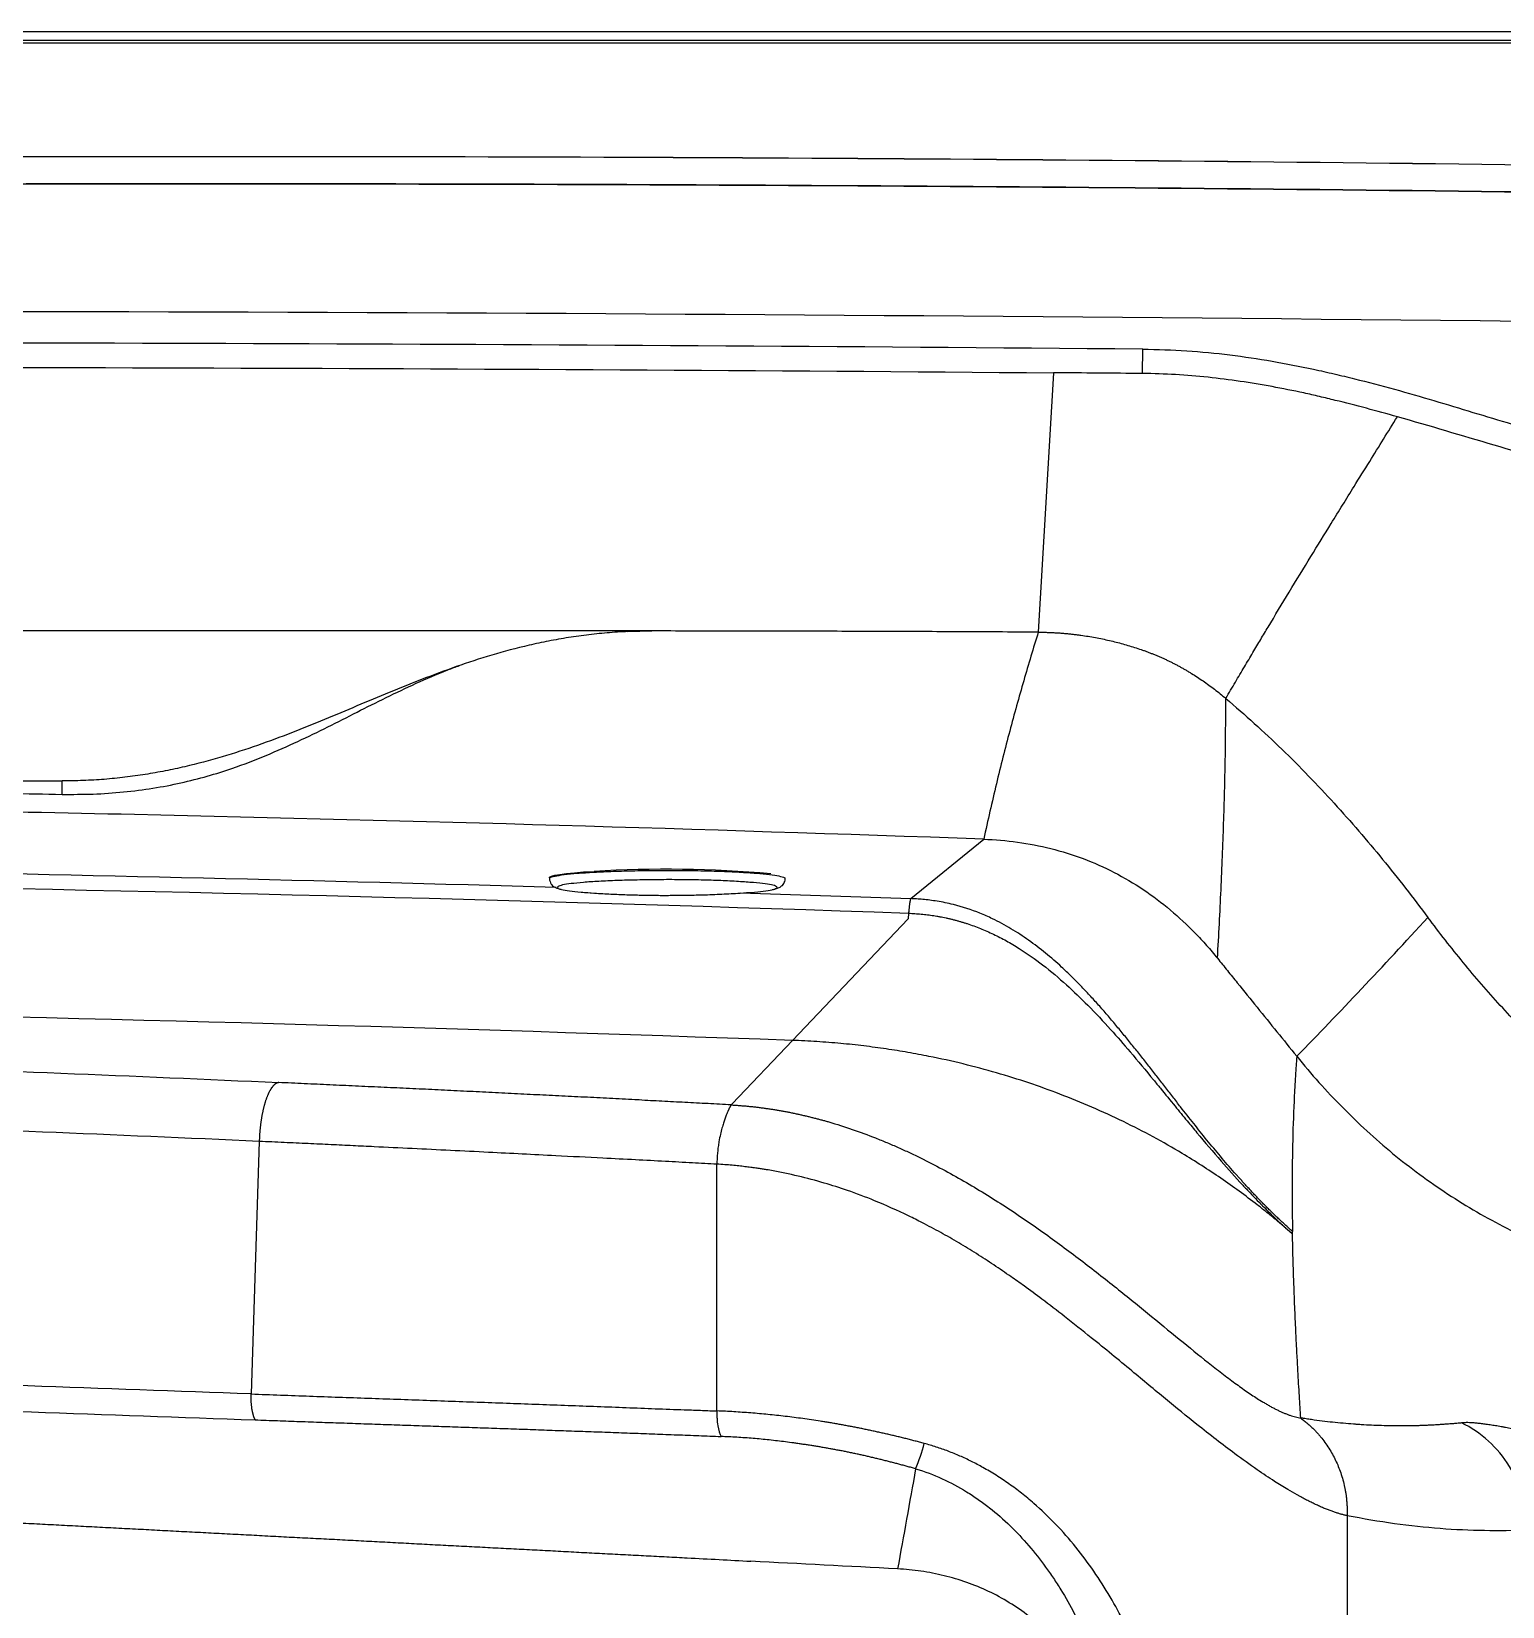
# Model space of a CAD drawing. Extents: x 398 to 508, y 623 to 782.
# Drawn here: x 451.56 to 464.03, y 721.27 to 734.62 of the extents above; entities that cross this region are included whole.
import ezdxf

# ---------------------------------------------------------------- set-up
doc = ezdxf.new("R2010")
doc.units = 0
doc.header["$MEASUREMENT"] = 0
doc.layers.add('GEOMETRY', color=2, linetype='Continuous', lineweight=25)

msp = doc.modelspace()

# ---------------------------------------------------------------- linework, layer by layer
at = {"layer": 'GEOMETRY'}
for p, q in [((400.975, 734.621), (505.179, 734.621)), ((460.979, 731.722), (460.98, 731.928)), ((460.223, 731.728), (460.094, 729.529)), ((456.816, 729.539), (436.816, 729.539)), ((456.613, 729.534), (456.816, 729.539)), ((441.816, 728.268), (451.816, 728.268)), ((451.816, 728.154), (451.816, 728.268)), ((459.013, 727.27), (459.631, 727.774)), ((455.948, 727.447), (455.948, 727.44)), ((457.948, 727.44), (457.948, 727.443)), ((456.261, 727.322), (456.325, 727.317)), ((456.274, 727.321), (456.33, 727.317)), ((457.565, 727.317), (457.607, 727.32)), ((457.566, 727.317), (457.62, 727.321)), ((457.569, 727.318), (459.013, 727.27)), ((458.994, 727.146), (458.99, 727.1)), ((458.99, 727.1), (458.01, 726.068)), ((458.01, 726.068), (457.498, 725.53)), ((456.709, 725.563), (456.673, 725.565)), ((457.498, 725.53), (457.489, 725.521)), ((453.488, 725.212), (453.419, 723.073)), ((457.369, 722.929), (457.369, 725.019)), ((453.419, 723.073), (453.419, 723.071)), ((457.369, 722.927), (457.369, 722.929)), ((462.714, 722.039), (462.714, 717.511))]:
    msp.add_line(p, q, dxfattribs=at)
at = {"layer": 'GEOMETRY', "flags": 128}
msp.add_lwpolyline([(455.948, 727.447), (455.95, 727.452), (455.966, 727.46), (455.995, 727.468), (456.037, 727.476), (456.093, 727.483), (456.16, 727.49), (456.238, 727.496), (456.327, 727.501)], dxfattribs=at)
at = {"layer": 'GEOMETRY'}
for centre, radius, start, end in [((440.287, 183.416), 544.051, 88.02952, 89.98781), ((440.287, 183.416), 544.176, 88.34475, 88.97477), ((456.93, 717.207), 10.312, 85.0159, 93.3532), ((457.402, 723.118), 1.787, 337.5876, 344.8814)]:
    msp.add_arc(centre, radius, start, end, dxfattribs=at)
for points, knots in [([(505.179, 734.548), (505.145, 734.548), (505.111, 734.548), (505.043, 734.548), (504.942, 734.548), (504.704, 734.548), (504.229, 734.547), (503.279, 734.547), (501.38, 734.547), (499.752, 734.547), (496.495, 734.547), (494.324, 734.547), (487.812, 734.546), (483.47, 734.546), (470.444, 734.545), (461.761, 734.545), (444.393, 734.545), (435.71, 734.545), (422.684, 734.546), (418.342, 734.546), (411.83, 734.547), (409.659, 734.547), (406.402, 734.547), (404.774, 734.547), (402.875, 734.547), (401.925, 734.547), (401.45, 734.548), (401.212, 734.548), (401.111, 734.548), (401.043, 734.548), (401.009, 734.548), (400.975, 734.548)], [0, 0, 0, 0, 0.000977, 0.000977, 0.001953, 0.003906, 0.007812, 0.015625, 0.03125, 0.0625, 0.0625, 0.125, 0.125, 0.25, 0.25, 0.5, 0.5, 0.75, 0.75, 0.875, 0.875, 0.9375, 0.9375, 0.96875, 0.984375, 0.992187, 0.996094, 0.998047, 0.999023, 0.999023, 1, 1, 1, 1]), ([(505.179, 734.548), (505.145, 734.548), (505.111, 734.548), (505.043, 734.548), (504.942, 734.548), (504.704, 734.548), (504.229, 734.547), (503.279, 734.547), (501.38, 734.547), (499.752, 734.547), (496.495, 734.547), (494.324, 734.547), (487.812, 734.546), (483.47, 734.546), (470.444, 734.545), (461.761, 734.545), (444.393, 734.545), (435.71, 734.545), (422.684, 734.546), (418.342, 734.546), (411.83, 734.547), (409.659, 734.547), (406.402, 734.547), (404.774, 734.547), (402.875, 734.547), (401.925, 734.547), (401.45, 734.548), (401.212, 734.548), (401.111, 734.548), (401.043, 734.548), (401.009, 734.548), (400.975, 734.548)], [0, 0, 0, 0, 0.000977, 0.000977, 0.001953, 0.003906, 0.007812, 0.015625, 0.03125, 0.0625, 0.0625, 0.125, 0.125, 0.25, 0.25, 0.5, 0.5, 0.75, 0.75, 0.875, 0.875, 0.9375, 0.9375, 0.96875, 0.984375, 0.992187, 0.996094, 0.998047, 0.999023, 0.999023, 1, 1, 1, 1]), ([(401.029, 734.473), (401.031, 734.473), (401.033, 734.473), (401.037, 734.473), (401.044, 734.473), (401.059, 734.473), (401.088, 734.473), (401.147, 734.473), (401.266, 734.474), (401.503, 734.474), (401.978, 734.475), (402.926, 734.477), (404.824, 734.481), (406.451, 734.484), (409.704, 734.49), (411.872, 734.494), (418.378, 734.504), (422.716, 734.509), (431.39, 734.518), (435.728, 734.521), (444.402, 734.525), (448.74, 734.526), (457.414, 734.526), (461.752, 734.525), (470.426, 734.521), (474.764, 734.518), (483.438, 734.509), (487.776, 734.504), (496.45, 734.49), (500.788, 734.482), (505.125, 734.473)], [0, 0, 0, 0, 0.000061, 0.000061, 0.000122, 0.000244, 0.000488, 0.000977, 0.001953, 0.003906, 0.007812, 0.015625, 0.03125, 0.0625, 0.0625, 0.125, 0.125, 0.25, 0.25, 0.375, 0.375, 0.5, 0.5, 0.625, 0.625, 0.75, 0.75, 0.875, 0.875, 1, 1, 1, 1]), ([(401.029, 734.473), (401.031, 734.473), (401.033, 734.473), (401.037, 734.473), (401.044, 734.473), (401.059, 734.473), (401.088, 734.473), (401.147, 734.473), (401.266, 734.474), (401.503, 734.474), (401.978, 734.475), (402.926, 734.477), (404.824, 734.481), (406.451, 734.484), (409.704, 734.49), (411.872, 734.494), (418.378, 734.504), (422.716, 734.509), (431.39, 734.518), (435.728, 734.521), (444.402, 734.525), (448.74, 734.526), (457.414, 734.526), (461.752, 734.525), (470.426, 734.521), (474.764, 734.518), (483.438, 734.509), (487.776, 734.504), (496.45, 734.49), (500.788, 734.482), (505.125, 734.473)], [0, 0, 0, 0, 0.000061, 0.000061, 0.000122, 0.000244, 0.000488, 0.000977, 0.001953, 0.003906, 0.007812, 0.015625, 0.03125, 0.0625, 0.0625, 0.125, 0.125, 0.25, 0.25, 0.375, 0.375, 0.5, 0.5, 0.625, 0.625, 0.75, 0.75, 0.875, 0.875, 1, 1, 1, 1]), ([(503.21, 732.074), (499.036, 732.325), (494.862, 732.544), (486.511, 732.917), (482.334, 733.072), (473.978, 733.318), (469.799, 733.409), (463.529, 733.5), (461.439, 733.523), (457.258, 733.553), (455.168, 733.56), (448.897, 733.56), (444.716, 733.53), (436.357, 733.409), (432.178, 733.318), (423.822, 733.072), (419.645, 732.917), (413.38, 732.637), (411.292, 732.536), (407.118, 732.317), (405.03, 732.2), (402.944, 732.074)], [0, 0, 0, 0, 0.125, 0.125, 0.25, 0.25, 0.375, 0.375, 0.4375, 0.4375, 0.5, 0.5, 0.625, 0.625, 0.75, 0.75, 0.875, 0.875, 0.9375, 0.9375, 1, 1, 1, 1]), ([(503.21, 732.074), (499.036, 732.325), (494.862, 732.544), (486.511, 732.917), (482.334, 733.072), (473.978, 733.318), (469.799, 733.409), (461.439, 733.53), (457.258, 733.56), (448.897, 733.56), (444.716, 733.53), (436.357, 733.409), (432.178, 733.318), (423.822, 733.072), (419.645, 732.917), (411.292, 732.544), (407.117, 732.325), (402.944, 732.074)], [0, 0, 0, 0, 0.318486, 0.318486, 0.636972, 0.636972, 0.955458, 0.955458, 1.273944, 1.273944, 1.592431, 1.592431, 1.910917, 1.910917, 2.229403, 2.229403, 2.547889, 2.547889, 2.547889, 2.547889]), ([(503.2, 731.903), (499.027, 732.145), (494.853, 732.355), (486.503, 732.713), (482.327, 732.861), (473.973, 733.097), (469.795, 733.184), (463.526, 733.272), (461.437, 733.293), (457.257, 733.322), (455.167, 733.33), (448.898, 733.33), (444.718, 733.301), (436.361, 733.184), (432.183, 733.097), (423.829, 732.861), (419.652, 732.713), (413.389, 732.445), (411.301, 732.347), (407.127, 732.137), (405.04, 732.024), (402.954, 731.903)], [0, 0, 0, 0, 0.125, 0.125, 0.25, 0.25, 0.375, 0.375, 0.4375, 0.4375, 0.5, 0.5, 0.625, 0.625, 0.75, 0.75, 0.875, 0.875, 0.9375, 0.9375, 1, 1, 1, 1]), ([(402.954, 731.903), (411.3, 732.387), (419.651, 732.744), (432.183, 733.097), (436.361, 733.184), (444.718, 733.301), (448.898, 733.33), (457.257, 733.33), (461.437, 733.301), (469.795, 733.184), (473.973, 733.097), (486.504, 732.744), (494.854, 732.387), (503.2, 731.903)], [0.223767, 0.223767, 0.223767, 0.223767, 0.859301, 0.859301, 1.177068, 1.177068, 1.494835, 1.494835, 1.812602, 1.812602, 2.130369, 2.130369, 2.765903, 2.765903, 2.765903, 2.765903]), ([(460.98, 731.928), (455.953, 731.972), (450.926, 731.992), (440.871, 731.957), (435.844, 731.901), (430.818, 731.794)], [0, 0, 0, 0, 0.5, 0.5, 1, 1, 1, 1]), ([(460.98, 731.928), (461.232, 731.926), (461.477, 731.909), (461.959, 731.85), (462.196, 731.808), (462.487, 731.745), (462.546, 731.732), (462.661, 731.705), (462.719, 731.691), (462.89, 731.649), (463.003, 731.619), (463.34, 731.526), (463.56, 731.459), (464.001, 731.326), (464.221, 731.259), (464.667, 731.131), (464.892, 731.07), (465.182, 731.003), (465.24, 730.99), (465.357, 730.965), (465.416, 730.954), (465.593, 730.92), (465.712, 730.9), (466.073, 730.851), (466.318, 730.831), (466.569, 730.828)], [0, 0, 0, 0, 0.125, 0.125, 0.25, 0.25, 0.28125, 0.28125, 0.3125, 0.3125, 0.375, 0.375, 0.5, 0.5, 0.625, 0.625, 0.75, 0.75, 0.78125, 0.78125, 0.8125, 0.8125, 0.875, 0.875, 1, 1, 1, 1]), ([(430.822, 731.587), (433.272, 731.64), (435.722, 731.68), (440.622, 731.738), (443.072, 731.757), (450.422, 731.786), (455.323, 731.768), (460.223, 731.728)], [0, 0, 0, 0, 0.25, 0.25, 0.5, 0.5, 1, 1, 1, 1]), ([(463.139, 731.355), (462.965, 731.404), (462.789, 731.451), (462.568, 731.505), (462.524, 731.516), (462.435, 731.537), (462.39, 731.547), (462.256, 731.576), (462.166, 731.594), (461.897, 731.644), (461.716, 731.67), (461.351, 731.709), (461.166, 731.72), (460.979, 731.722)], [0, 0, 0, 0, 0.25, 0.25, 0.3125, 0.3125, 0.375, 0.375, 0.5, 0.5, 0.75, 0.75, 1, 1, 1, 1]), ([(461.684, 728.968), (461.698, 728.991), (461.725, 729.037), (461.765, 729.105), (461.804, 729.17), (461.841, 729.234), (461.878, 729.295), (461.913, 729.355), (461.947, 729.412), (461.98, 729.467), (462.012, 729.52), (462.092, 729.654), (462.223, 729.871), (462.402, 730.164), (462.585, 730.462), (462.751, 730.73), (462.939, 731.032), (463.061, 731.229), (463.139, 731.355)], [0, 0, 0, 0, 0.0288245, 0.056777, 0.0838685, 0.110109, 0.1355075, 0.160072, 0.1838098, 0.2067184, 0.2287889, 0.2500277, 0.3735229, 0.4999276, 0.6179656, 0.7499334, 0.8401337, 1, 1, 1, 1]), ([(466.567, 730.643), (466.562, 730.643), (466.557, 730.643), (466.548, 730.643), (466.533, 730.643), (466.499, 730.644), (466.432, 730.645), (466.374, 730.648), (466.259, 730.653), (466.183, 730.658), (465.956, 730.677), (465.807, 730.694), (465.511, 730.737), (465.364, 730.763), (465.146, 730.806), (465.074, 730.822), (464.931, 730.854), (464.86, 730.871), (464.508, 730.957), (464.233, 731.034), (463.687, 731.194), (463.415, 731.277), (463.139, 731.355)], [0, 0, 0, 0, 0.003906, 0.003906, 0.007812, 0.015625, 0.03125, 0.0625, 0.0625, 0.125, 0.125, 0.25, 0.25, 0.375, 0.375, 0.4375, 0.4375, 0.5, 0.5, 0.75, 0.75, 1, 1, 1, 1]), ([(456.816, 729.539), (456.756, 729.539), (456.637, 729.536), (456.459, 729.526), (456.283, 729.508), (456.11, 729.484), (455.941, 729.454), (455.721, 729.407), (455.457, 729.337), (455.157, 729.238), (454.869, 729.131), (454.59, 729.019), (454.316, 728.903), (454.042, 728.788), (453.763, 728.675), (453.475, 728.568), (453.175, 728.47), (452.911, 728.399), (452.691, 728.352), (452.522, 728.322), (452.349, 728.298), (452.174, 728.28), (451.995, 728.27), (451.876, 728.268), (451.816, 728.268)], [0, 0, 0, 0, 0.03125, 0.0625, 0.09375, 0.125, 0.15625, 0.1875, 0.25, 0.3125, 0.375, 0.4375, 0.5, 0.5625, 0.625, 0.6875, 0.75, 0.8125, 0.84375, 0.875, 0.90625, 0.9375, 0.96875, 1, 1, 1, 1]), ([(460.094, 729.529), (459.978, 729.529), (459.746, 729.531), (459.297, 729.533), (458.751, 729.535), (458.105, 729.537), (457.461, 729.538), (457.031, 729.539), (456.816, 729.539)], [0, 0, 0, 0, 0.1062895, 0.2126152, 0.410689, 0.6063077, 0.8031538, 1, 1, 1, 1]), ([(460.094, 729.529), (460.052, 729.394), (460.011, 729.257), (459.93, 728.978), (459.89, 728.835), (459.813, 728.544), (459.775, 728.395), (459.702, 728.09), (459.666, 727.934), (459.631, 727.774)], [0, 0, 0, 0, 0.25, 0.25, 0.5, 0.5, 0.75, 0.75, 1, 1, 1, 1]), ([(460.094, 729.529), (460.106, 729.529), (460.128, 729.528), (460.161, 729.528), (460.194, 729.526), (460.227, 729.525), (460.26, 729.523), (460.293, 729.521), (460.325, 729.518), (460.358, 729.515), (460.391, 729.511), (460.423, 729.507), (460.465, 729.502), (460.517, 729.494), (460.578, 729.484), (460.638, 729.472), (460.697, 729.459), (460.755, 729.445), (460.812, 729.43), (460.868, 729.413), (460.924, 729.396), (460.961, 729.383), (460.979, 729.377)], [0, 0, 0, 0, 0.036872, 0.073667, 0.110388, 0.147038, 0.183619, 0.220134, 0.256585, 0.292976, 0.329309, 0.365586, 0.401811, 0.470963, 0.539399, 0.607138, 0.6742, 0.740602, 0.806365, 0.871506, 0.936045, 1, 1, 1, 1]), ([(460.979, 729.377), (460.988, 729.374), (461.006, 729.367), (461.033, 729.357), (461.059, 729.347), (461.086, 729.336), (461.112, 729.325), (461.139, 729.314), (461.165, 729.302), (461.191, 729.29), (461.217, 729.277), (461.243, 729.264), (461.268, 729.251), (461.294, 729.237), (461.319, 729.223), (461.344, 729.209), (461.369, 729.194), (461.402, 729.174), (461.444, 729.148), (461.492, 729.115), (461.541, 729.081), (461.589, 729.045), (461.637, 729.007), (461.668, 728.981), (461.684, 728.968)], [0, 0, 0, 0, 0.034815, 0.069626, 0.104439, 0.139264, 0.174106, 0.208974, 0.243875, 0.278817, 0.313808, 0.348854, 0.383963, 0.419142, 0.454398, 0.48974, 0.525173, 0.560705, 0.631641, 0.703423, 0.776102, 0.849726, 0.924344, 1, 1, 1, 1]), ([(451.816, 728.154), (451.904, 728.154), (452.079, 728.154), (452.338, 728.172), (452.588, 728.204), (452.826, 728.25), (453.049, 728.307), (453.293, 728.384), (453.549, 728.483), (453.817, 728.602), (454.07, 728.726), (454.317, 728.851), (454.563, 728.975), (454.818, 729.096), (455.022, 729.187), (455.153, 729.234), (455.186, 729.246)], [0, 0, 0, 0, 0.058782, 0.117558, 0.176338, 0.235126, 0.293917, 0.352725, 0.440925, 0.529145, 0.617373, 0.705606, 0.793838, 0.882067, 0.970286, 1, 1, 1, 1]), ([(461.614, 726.764), (461.625, 726.961), (461.635, 727.155), (461.653, 727.536), (461.66, 727.723), (461.672, 728.09), (461.677, 728.27), (461.683, 728.624), (461.684, 728.797), (461.684, 728.968)], [0, 0, 0, 0, 0.25, 0.25, 0.5, 0.5, 0.75, 0.75, 1, 1, 1, 1]), ([(461.684, 728.968), (461.848, 728.828), (462.007, 728.684), (462.237, 728.462), (462.312, 728.386), (462.46, 728.233), (462.532, 728.156), (462.746, 727.922), (462.882, 727.764), (463.146, 727.441), (463.274, 727.277), (463.398, 727.111)], [0, 0, 0, 0, 0.25, 0.25, 0.375, 0.375, 0.5, 0.5, 0.75, 0.75, 1, 1, 1, 1]), ([(441.816, 728.251), (442.361, 728.25), (443.617, 728.246), (445.585, 728.234), (447.721, 728.214), (449.501, 728.191), (450.866, 728.171), (451.519, 728.16), (451.816, 728.154)], [0.3272005, 0.3272005, 0.3272005, 0.3272005, 0.375, 0.4375, 0.5, 0.5625, 0.59375, 0.6198438, 0.6198438, 0.6198438, 0.6198438]), ([(459.631, 727.774), (457.231, 727.859), (454.83, 727.929), (451.229, 728.009), (450.028, 728.032), (447.626, 728.069), (446.426, 728.084), (440.422, 728.139), (435.619, 728.119), (430.816, 728.035)], [0, 0, 0, 0, 0.25, 0.25, 0.375, 0.375, 0.5, 0.5, 1, 1, 1, 1]), ([(459.631, 727.774), (459.823, 727.767), (460.014, 727.741), (460.386, 727.648), (460.567, 727.581), (460.908, 727.405), (461.068, 727.297), (461.287, 727.112), (461.357, 727.047), (461.457, 726.944), (461.49, 726.909), (461.553, 726.838), (461.584, 726.801), (461.614, 726.764), (461.614, 726.764), (461.614, 726.764)], [0.3195864, 0.3195864, 0.3195864, 0.3195864, 0.4896898, 0.4896898, 0.6597931, 0.6597931, 0.8298965, 0.8298965, 0.9149482, 0.9149482, 0.957474, 0.957474, 0.9999998, 0.9999998, 1, 1, 1, 1]), ([(455.948, 727.44), (455.951, 727.423), (455.958, 727.391), (455.991, 727.367), (456.011, 727.359), (456.029, 727.353), (456.044, 727.35), (456.047, 727.349)], [0, 0, 0, 0, 0.247077, 0.468787, 0.678629, 0.928465, 1, 1, 1, 1]), ([(455.952, 727.44), (455.952, 727.443), (455.95, 727.45), (455.991, 727.461), (456.068, 727.474), (456.181, 727.485), (456.323, 727.495), (456.489, 727.502), (456.672, 727.507), (456.866, 727.51), (457.064, 727.51), (457.257, 727.507), (457.437, 727.501), (457.6, 727.493), (457.737, 727.484), (457.844, 727.472), (457.914, 727.459), (457.948, 727.448), (457.944, 727.442), (457.943, 727.44)], [0, 0, 0, 0, 0.037031, 0.099437, 0.161844, 0.22425, 0.286656, 0.349063, 0.411469, 0.473875, 0.536282, 0.598688, 0.661095, 0.723501, 0.785907, 0.848314, 0.91072, 0.973126, 1, 1, 1, 1]), ([(457.607, 727.32), (457.625, 727.321), (457.687, 727.325), (457.766, 727.334), (457.841, 727.345), (457.879, 727.358), (457.883, 727.371), (457.85, 727.383), (457.783, 727.395), (457.683, 727.406), (457.555, 727.415), (457.404, 727.423), (457.236, 727.428), (457.056, 727.431), (456.872, 727.431), (456.691, 727.428), (456.52, 727.424), (456.365, 727.417), (456.233, 727.408), (456.128, 727.397), (456.055, 727.386), (456.016, 727.373), (456.013, 727.36), (456.045, 727.348), (456.114, 727.336), (456.192, 727.327), (456.254, 727.322), (456.274, 727.321)], [0, 0, 0, 0, 0.0160562, 0.057969, 0.0999924, 0.1418919, 0.1838797, 0.2258379, 0.267771, 0.3097848, 0.3516857, 0.3937106, 0.4356197, 0.4776011, 0.5195657, 0.5614827, 0.6035038, 0.6455627, 0.6876215, 0.7296426, 0.7715596, 0.8135241, 0.8555055, 0.8974146, 0.9394396, 0.9813405, 1, 1, 1, 1]), ([(457.838, 727.347), (457.841, 727.347), (457.857, 727.35), (457.88, 727.357), (457.91, 727.37), (457.932, 727.389), (457.945, 727.415), (457.947, 727.432), (457.947, 727.44)], [0, 0, 0, 0, 0.046943, 0.338563, 0.589346, 0.805174, 0.905086, 1, 1, 1, 1]), ([(456.33, 727.317), (456.377, 727.314), (456.468, 727.309), (456.59, 727.304), (456.684, 727.301), (456.751, 727.3), (456.805, 727.299), (456.859, 727.298), (456.915, 727.298), (456.996, 727.298), (457.108, 727.299), (457.253, 727.302), (457.41, 727.308), (457.514, 727.314), (457.565, 727.317)], [0, 0, 0, 0, 0.113206, 0.22096, 0.295478, 0.34067, 0.382599, 0.426092, 0.471151, 0.518254, 0.62294, 0.742504, 0.873559, 1, 1, 1, 1]), ([(459.013, 727.27), (459.013, 727.27), (459.012, 727.27), (459.012, 727.268), (459.011, 727.267), (459.01, 727.265), (459.01, 727.263), (459.009, 727.26), (459.008, 727.257), (459.007, 727.253), (459.007, 727.25), (459.006, 727.245), (459.005, 727.241), (459.004, 727.236), (459.003, 727.23), (459.002, 727.221), (459, 727.21), (458.999, 727.199), (458.998, 727.186), (458.996, 727.173), (458.995, 727.16), (458.994, 727.151), (458.994, 727.146)], [0, 0, 0, 0, 0.038461, 0.076926, 0.115393, 0.153864, 0.192338, 0.230816, 0.269297, 0.307781, 0.346269, 0.38476, 0.423255, 0.461754, 0.500256, 0.569577, 0.639582, 0.710275, 0.781661, 0.853741, 0.92652, 1, 1, 1, 1]), ([(458.994, 727.146), (459.003, 727.146), (459.021, 727.145), (459.048, 727.143), (459.075, 727.142), (459.101, 727.139), (459.128, 727.137), (459.154, 727.134), (459.181, 727.13), (459.207, 727.126), (459.233, 727.122), (459.26, 727.117), (459.286, 727.112), (459.312, 727.107), (459.338, 727.101), (459.363, 727.095), (459.389, 727.088), (459.415, 727.081), (459.44, 727.074), (459.466, 727.066), (459.52, 727.049), (459.604, 727.018), (459.715, 726.969), (459.825, 726.913), (459.966, 726.829), (460.139, 726.707), (460.332, 726.544), (460.523, 726.36), (460.702, 726.169), (460.886, 725.957), (461.025, 725.79), (461.152, 725.635), (461.247, 725.519), (461.35, 725.394), (461.479, 725.238), (461.635, 725.055), (461.786, 724.886), (461.889, 724.776), (461.951, 724.712), (462.011, 724.651), (462.072, 724.591), (462.132, 724.534), (462.191, 724.479), (462.231, 724.444), (462.25, 724.427)], [0, 0, 0, 0, 0.006189, 0.012363, 0.018522, 0.024668, 0.030803, 0.036927, 0.043042, 0.049149, 0.05525, 0.061346, 0.067439, 0.073529, 0.079619, 0.085709, 0.091801, 0.097897, 0.103997, 0.110103, 0.116217, 0.143442, 0.171184, 0.19955, 0.228643, 0.284297, 0.344625, 0.402347, 0.467069, 0.524626, 0.595726, 0.616864, 0.661847, 0.698886, 0.728793, 0.801335, 0.864086, 0.884836, 0.905135, 0.924987, 0.944396, 0.963364, 0.981898, 1, 1, 1, 1]), ([(461.301, 725.504), (461.279, 725.533), (461.234, 725.59), (461.166, 725.677), (461.099, 725.764), (461.031, 725.851), (460.963, 725.938), (460.894, 726.024), (460.824, 726.111), (460.752, 726.198), (460.68, 726.283), (460.606, 726.368), (460.53, 726.451), (460.453, 726.533), (460.374, 726.612), (460.276, 726.706), (460.157, 726.809), (460.014, 726.919), (459.864, 727.017), (459.725, 727.092), (459.563, 727.164), (459.428, 727.208), (459.305, 727.236), (459.238, 727.248), (459.175, 727.257), (459.117, 727.264), (459.063, 727.268), (459.029, 727.269), (459.013, 727.27)], [0, 0, 0, 0, 0.036499, 0.073088, 0.109779, 0.146584, 0.183516, 0.220587, 0.257811, 0.295196, 0.3327, 0.370266, 0.407845, 0.445391, 0.482866, 0.520237, 0.580781, 0.640862, 0.70059, 0.760228, 0.798789, 0.877915, 0.902178, 0.924911, 0.946096, 0.965699, 0.983683, 1, 1, 1, 1]), ([(462.286, 725.934), (462.466, 726.117), (462.649, 726.308), (463.02, 726.701), (463.208, 726.903), (463.398, 727.111)], [0, 0, 0, 0, 0.5, 0.5, 1, 1, 1, 1]), ([(466.504, 724.971), (466.418, 724.972), (466.333, 724.978), (466.206, 724.993), (466.163, 724.999), (466.079, 725.014), (466.037, 725.023), (465.829, 725.071), (465.671, 725.126), (465.445, 725.226), (465.371, 725.263), (465.227, 725.341), (465.157, 725.383), (464.953, 725.513), (464.825, 725.607), (464.578, 725.807), (464.46, 725.912), (464.288, 726.078), (464.231, 726.134), (464.12, 726.248), (464.066, 726.306), (463.904, 726.483), (463.8, 726.604), (463.596, 726.853), (463.496, 726.981), (463.398, 727.111)], [0, 0, 0, 0, 0.0625, 0.0625, 0.09375, 0.09375, 0.125, 0.125, 0.25, 0.25, 0.3125, 0.3125, 0.375, 0.375, 0.5, 0.5, 0.625, 0.625, 0.6875, 0.6875, 0.75, 0.75, 0.875, 0.875, 1, 1, 1, 1]), ([(461.614, 726.764), (461.642, 726.73), (461.67, 726.695), (461.726, 726.625), (461.754, 726.591), (461.838, 726.487), (461.894, 726.418), (462.062, 726.21), (462.174, 726.072), (462.286, 725.934)], [0, 0, 0, 0, 0.0399482, 0.0399482, 0.0798965, 0.0798965, 0.1597931, 0.1597931, 0.3195864, 0.3195864, 0.3195864, 0.3195864]), ([(438.653, 726.128), (438.97, 726.125), (439.287, 726.121), (439.92, 726.113), (440.237, 726.109), (441.185, 726.094), (441.816, 726.084), (443.707, 726.047), (444.962, 726.017), (447.465, 725.948), (448.71, 725.907), (451.19, 725.817), (452.425, 725.767), (453.653, 725.711)], [0, 0, 0, 0, 0.0625, 0.0625, 0.125, 0.125, 0.25, 0.25, 0.5, 0.5, 0.75, 0.75, 1, 1, 1, 1]), ([(462.25, 724.427), (462.237, 724.438), (462.212, 724.46), (462.174, 724.493), (462.136, 724.525), (462.098, 724.557), (462.061, 724.587), (462.024, 724.617), (461.987, 724.646), (461.863, 724.743), (461.642, 724.904), (461.267, 725.145), (460.814, 725.39), (460.374, 725.58), (460.012, 725.71), (459.739, 725.795), (459.457, 725.871), (459.235, 725.92), (459.078, 725.95), (458.988, 725.967), (458.897, 725.982), (458.804, 725.996), (458.709, 726.009), (458.614, 726.022), (458.516, 726.033), (458.418, 726.042), (458.318, 726.051), (458.216, 726.058), (458.113, 726.064), (458.044, 726.067), (458.01, 726.068)], [0, 0, 0, 0, 0.011056, 0.021947, 0.032673, 0.043232, 0.053624, 0.063847, 0.073902, 0.083787, 0.166227, 0.250271, 0.372318, 0.49896, 0.559389, 0.621116, 0.684126, 0.748426, 0.767864, 0.787578, 0.807568, 0.827835, 0.84838, 0.869203, 0.890306, 0.911688, 0.933349, 0.955289, 0.977506, 1, 1, 1, 1]), ([(462.286, 725.934), (462.286, 725.932), (462.286, 725.93), (462.285, 725.914), (462.284, 725.9), (462.281, 725.87), (462.28, 725.854), (462.277, 725.806), (462.275, 725.774), (462.269, 725.679), (462.266, 725.616), (462.257, 725.427), (462.253, 725.302), (462.248, 725.055), (462.247, 724.932), (462.247, 724.75), (462.247, 724.689), (462.248, 724.599), (462.248, 724.569), (462.249, 724.516), (462.249, 724.494), (462.25, 724.464), (462.25, 724.456), (462.25, 724.449)], [0, 0, 0, 0, 0.003906, 0.003906, 0.03125, 0.03125, 0.0625, 0.0625, 0.125, 0.125, 0.25, 0.25, 0.5, 0.5, 0.75, 0.75, 0.875, 0.875, 0.9375, 0.9375, 0.984375, 0.984375, 1, 1, 1, 1]), ([(462.286, 725.934), (462.408, 725.782), (462.537, 725.638), (462.808, 725.364), (462.95, 725.234), (463.174, 725.049), (463.25, 724.99), (463.407, 724.875), (463.487, 724.819), (463.648, 724.713), (463.73, 724.662), (463.897, 724.566), (463.981, 724.52), (464.238, 724.39), (464.414, 724.313), (464.686, 724.212), (464.777, 724.181), (464.963, 724.125), (465.057, 724.099), (465.246, 724.054), (465.34, 724.034), (465.53, 724), (465.625, 723.986), (465.913, 723.952), (466.106, 723.94), (466.301, 723.94)], [0, 0, 0, 0, 0.125, 0.125, 0.25, 0.25, 0.3125, 0.3125, 0.375, 0.375, 0.4375, 0.4375, 0.5, 0.5, 0.625, 0.625, 0.6875, 0.6875, 0.75, 0.75, 0.8125, 0.8125, 0.875, 0.875, 1, 1, 1, 1]), ([(453.653, 725.711), (453.652, 725.711), (453.649, 725.711), (453.645, 725.709), (453.641, 725.708), (453.637, 725.706), (453.633, 725.704), (453.628, 725.702), (453.624, 725.699), (453.62, 725.696), (453.616, 725.692), (453.612, 725.689), (453.608, 725.685), (453.604, 725.68), (453.6, 725.675), (453.596, 725.67), (453.592, 725.665), (453.588, 725.659), (453.584, 725.653), (453.581, 725.647), (453.577, 725.64), (453.573, 725.633), (453.569, 725.626), (453.566, 725.618), (453.562, 725.61), (453.559, 725.602), (453.555, 725.594), (453.552, 725.585), (453.549, 725.576), (453.545, 725.567), (453.542, 725.558), (453.539, 725.548), (453.536, 725.538), (453.533, 725.528), (453.53, 725.518), (453.527, 725.508), (453.524, 725.497), (453.522, 725.486), (453.519, 725.475), (453.517, 725.463), (453.514, 725.452), (453.512, 725.44), (453.51, 725.429), (453.508, 725.417), (453.506, 725.404), (453.504, 725.392), (453.502, 725.38), (453.5, 725.367), (453.499, 725.355), (453.497, 725.342), (453.496, 725.329), (453.494, 725.317), (453.493, 725.304), (453.492, 725.291), (453.491, 725.278), (453.49, 725.264), (453.489, 725.251), (453.489, 725.238), (453.488, 725.225), (453.488, 725.216), (453.488, 725.212)], [0, 0, 0, 0, 0.017231, 0.034463, 0.051696, 0.06893, 0.086165, 0.103401, 0.120638, 0.137875, 0.155114, 0.172353, 0.189593, 0.206834, 0.224075, 0.241318, 0.25856, 0.275804, 0.293047, 0.310292, 0.327536, 0.344781, 0.362027, 0.379273, 0.396519, 0.413765, 0.431012, 0.448258, 0.465505, 0.482752, 0.499999, 0.517246, 0.534493, 0.551739, 0.568986, 0.586233, 0.603479, 0.620725, 0.637971, 0.655217, 0.672462, 0.689707, 0.706951, 0.724195, 0.741438, 0.758681, 0.775923, 0.793165, 0.810406, 0.827646, 0.844885, 0.862124, 0.879362, 0.896599, 0.913835, 0.93107, 0.948304, 0.965537, 0.982769, 1, 1, 1, 1]), ([(456.673, 725.565), (456.602, 725.568), (456.459, 725.576), (456.243, 725.587), (456.028, 725.598), (455.813, 725.608), (455.598, 725.619), (455.382, 725.63), (455.166, 725.64), (454.951, 725.651), (454.735, 725.661), (454.519, 725.671), (454.303, 725.681), (454.086, 725.691), (453.87, 725.701), (453.725, 725.708), (453.653, 725.711)], [0, 0, 0, 0, 0.071447, 0.142891, 0.21433, 0.285767, 0.357201, 0.428631, 0.500059, 0.571485, 0.642908, 0.71433, 0.785749, 0.857167, 0.928584, 1, 1, 1, 1]), ([(453.488, 725.212), (452.265, 725.267), (451.036, 725.318), (448.567, 725.408), (447.327, 725.448), (443.591, 725.553), (441.082, 725.602), (438.555, 725.629)], [0, 0, 0, 0, 0.25, 0.25, 0.5, 0.5, 1, 1, 1, 1]), ([(457.489, 725.521), (457.424, 725.525), (457.294, 725.532), (457.098, 725.542), (456.903, 725.552), (456.774, 725.559), (456.709, 725.563)], [0, 0, 0, 0, 0.251184, 0.501578, 0.751183, 1, 1, 1, 1]), ([(457.489, 725.521), (457.489, 725.521), (457.489, 725.521), (457.488, 725.519), (457.487, 725.518), (457.486, 725.516), (457.484, 725.514), (457.483, 725.511), (457.481, 725.509), (457.48, 725.505), (457.478, 725.502), (457.476, 725.498), (457.474, 725.494), (457.472, 725.49), (457.47, 725.485), (457.467, 725.48), (457.461, 725.465), (457.447, 725.432), (457.428, 725.379), (457.411, 725.323), (457.398, 725.271), (457.387, 725.217), (457.379, 725.165), (457.375, 725.126), (457.372, 725.094), (457.37, 725.069), (457.369, 725.044), (457.369, 725.027), (457.369, 725.019)], [0, 0, 0, 0, 0.016913, 0.033863, 0.050849, 0.067869, 0.084918, 0.101991, 0.119077, 0.136153, 0.153193, 0.170168, 0.18705, 0.203809, 0.220418, 0.236847, 0.253078, 0.363347, 0.498269, 0.570065, 0.652196, 0.744795, 0.806731, 0.870534, 0.901039, 0.933318, 0.966576, 1, 1, 1, 1]), ([(457.489, 725.521), (457.5, 725.521), (457.523, 725.519), (457.556, 725.517), (457.589, 725.514), (457.622, 725.512), (457.654, 725.508), (457.687, 725.505), (457.72, 725.501), (457.752, 725.497), (457.785, 725.492), (457.817, 725.488), (457.849, 725.483), (457.881, 725.477), (457.913, 725.472), (457.945, 725.466), (457.977, 725.46), (458.009, 725.454), (458.04, 725.447), (458.072, 725.44), (458.103, 725.433), (458.134, 725.426), (458.165, 725.418), (458.196, 725.41), (458.227, 725.402), (458.257, 725.394), (458.288, 725.386), (458.375, 725.361), (458.517, 725.315), (458.681, 725.255), (458.811, 725.202), (458.907, 725.161), (459.002, 725.117), (459.189, 725.027), (459.465, 724.879), (459.819, 724.661), (460.155, 724.43), (460.475, 724.192), (460.776, 723.955), (461.06, 723.724), (461.323, 723.507), (461.527, 723.342), (461.679, 723.224), (461.789, 723.143), (461.891, 723.071), (461.965, 723.023), (462.016, 722.993), (462.045, 722.976), (462.073, 722.96), (462.1, 722.946), (462.127, 722.932), (462.154, 722.92), (462.179, 722.909), (462.204, 722.899), (462.229, 722.89), (462.252, 722.882), (462.275, 722.876), (462.298, 722.871), (462.313, 722.868), (462.32, 722.867)], [0, 0, 0, 0, 0.005251, 0.01048, 0.015688, 0.020876, 0.026043, 0.031189, 0.036316, 0.041422, 0.046509, 0.051577, 0.056625, 0.061655, 0.066666, 0.071658, 0.076631, 0.081587, 0.086524, 0.091444, 0.096345, 0.10123, 0.106096, 0.110946, 0.115778, 0.120594, 0.125393, 0.130175, 0.161626, 0.193006, 0.208579, 0.224162, 0.239681, 0.255218, 0.317, 0.379033, 0.441363, 0.502754, 0.565014, 0.625994, 0.687972, 0.748468, 0.779724, 0.810589, 0.841183, 0.871637, 0.881458, 0.891271, 0.90108, 0.910892, 0.920709, 0.930537, 0.94038, 0.950244, 0.960132, 0.970048, 0.979996, 0.989978, 1, 1, 1, 1]), ([(462.25, 724.449), (462.239, 724.458), (462.217, 724.478), (462.186, 724.507), (462.155, 724.535), (462.125, 724.563), (462.095, 724.592), (462.067, 724.619), (462.039, 724.647), (462.012, 724.674), (461.986, 724.701), (461.96, 724.727), (461.935, 724.754), (461.911, 724.779), (461.887, 724.805), (461.864, 724.83), (461.841, 724.855), (461.819, 724.879), (461.798, 724.903), (461.777, 724.926), (461.723, 724.987), (461.639, 725.085), (461.524, 725.223), (461.412, 725.363), (461.338, 725.457), (461.301, 725.504)], [0, 0, 0, 0, 0.030734, 0.060908, 0.090534, 0.119618, 0.148168, 0.176192, 0.203697, 0.230687, 0.257169, 0.283148, 0.308627, 0.333612, 0.358105, 0.382111, 0.405632, 0.428672, 0.451233, 0.473316, 0.494925, 0.62145, 0.747698, 0.873832, 1, 1, 1, 1]), ([(457.369, 725.019), (457.3, 725.022), (457.154, 725.03), (456.924, 725.043), (456.671, 725.056), (456.361, 725.072), (455.946, 725.093), (455.515, 725.115), (455.109, 725.135), (454.786, 725.151), (454.51, 725.164), (454.28, 725.175), (454.094, 725.184), (453.899, 725.193), (453.696, 725.202), (453.558, 725.209), (453.488, 725.212)], [0, 0, 0, 0, 0.0536115, 0.1131497, 0.1786152, 0.250008, 0.3531867, 0.5000108, 0.5833433, 0.6666751, 0.7500057, 0.7958659, 0.843792, 0.8937875, 0.9458561, 1, 1, 1, 1]), ([(462.714, 722.039), (462.71, 722.04), (462.702, 722.042), (462.689, 722.044), (462.676, 722.048), (462.663, 722.051), (462.65, 722.055), (462.636, 722.059), (462.622, 722.063), (462.607, 722.068), (462.593, 722.073), (462.577, 722.079), (462.562, 722.085), (462.546, 722.091), (462.53, 722.097), (462.514, 722.104), (462.497, 722.111), (462.48, 722.119), (462.462, 722.127), (462.444, 722.135), (462.426, 722.144), (462.408, 722.153), (462.389, 722.162), (462.37, 722.172), (462.35, 722.182), (462.33, 722.193), (462.31, 722.204), (462.271, 722.226), (462.201, 722.265), (462.089, 722.335), (461.94, 722.434), (461.723, 722.59), (461.464, 722.791), (461.171, 723.03), (460.874, 723.277), (460.588, 723.514), (460.331, 723.718), (460.14, 723.864), (459.988, 723.977), (459.852, 724.073), (459.717, 724.165), (459.57, 724.261), (459.42, 724.353), (459.267, 724.44), (459.125, 724.516), (458.939, 724.608), (458.728, 724.703), (458.488, 724.794), (458.272, 724.863), (458.056, 724.92), (457.898, 724.953), (457.803, 724.97), (457.772, 724.975), (457.737, 724.981), (457.698, 724.986), (457.654, 724.992), (457.605, 724.998), (457.553, 725.004), (457.495, 725.01), (457.434, 725.015), (457.391, 725.017), (457.369, 725.019)], [0, 0, 0, 0, 0.004755, 0.009533, 0.014333, 0.019156, 0.024002, 0.028871, 0.033763, 0.03868, 0.043622, 0.048588, 0.053579, 0.058596, 0.063639, 0.068708, 0.073804, 0.078927, 0.084078, 0.089256, 0.094463, 0.0997, 0.104965, 0.110261, 0.115587, 0.120944, 0.126332, 0.131753, 0.151929, 0.179477, 0.214405, 0.256799, 0.325315, 0.379639, 0.436455, 0.502174, 0.544083, 0.578392, 0.605134, 0.624362, 0.648952, 0.673426, 0.697779, 0.722025, 0.746202, 0.764051, 0.807505, 0.841129, 0.869732, 0.901158, 0.93363, 0.937409, 0.941806, 0.946825, 0.952471, 0.958751, 0.965674, 0.973249, 0.981487, 0.990399, 1, 1, 1, 1]), ([(462.25, 724.427), (462.25, 724.428), (462.25, 724.431), (462.25, 724.436), (462.25, 724.44), (462.25, 724.444), (462.25, 724.447), (462.25, 724.449)], [0, 0, 0, 0, 0.1946247, 0.3913941, 0.5913358, 0.7945121, 1, 1, 1, 1]), ([(462.32, 722.867), (462.318, 722.898), (462.314, 722.96), (462.308, 723.057), (462.302, 723.16), (462.296, 723.269), (462.289, 723.384), (462.283, 723.506), (462.276, 723.656), (462.269, 723.81), (462.264, 723.942), (462.261, 724.031), (462.258, 724.1), (462.256, 724.173), (462.254, 724.242), (462.253, 724.307), (462.251, 724.368), (462.251, 724.408), (462.25, 724.427)], [0, 0, 0, 0, 0.060851, 0.125228, 0.19313, 0.264554, 0.339495, 0.417955, 0.499958, 0.63012, 0.713481, 0.749973, 0.798109, 0.843662, 0.886631, 0.927012, 0.964803, 1, 1, 1, 1]), ([(453.419, 723.071), (452.79, 723.094), (452.159, 723.117), (450.893, 723.162), (450.259, 723.185), (448.353, 723.254), (447.077, 723.3), (445.154, 723.37), (444.511, 723.393), (443.546, 723.428), (443.063, 723.446), (442.579, 723.464), (442.338, 723.472), (442.257, 723.475), (442.096, 723.482), (442.015, 723.485), (441.289, 723.518), (440.643, 723.558), (439.674, 723.636), (439.351, 723.666), (438.705, 723.731), (438.382, 723.767), (438.059, 723.807)], [0, 0, 0, 0, 0.125, 0.125, 0.25, 0.25, 0.5, 0.5, 0.625, 0.625, 0.6875, 0.71875, 0.71875, 0.734375, 0.734375, 0.75, 0.75, 0.875, 0.875, 0.9375, 0.9375, 1, 1, 1, 1]), ([(438.061, 723.581), (438.223, 723.561), (438.384, 723.542), (438.708, 723.506), (438.87, 723.488), (439.356, 723.439), (439.68, 723.409), (440.328, 723.356), (440.651, 723.333), (441.299, 723.292), (441.622, 723.275), (442.026, 723.257), (442.107, 723.253), (442.269, 723.247), (442.35, 723.244), (442.592, 723.235), (443.077, 723.218), (443.561, 723.201), (444.528, 723.167), (445.172, 723.144), (447.098, 723.076), (448.377, 723.03), (450.287, 722.963), (450.923, 722.941), (452.19, 722.896), (452.823, 722.874), (453.453, 722.851)], [0, 0, 0, 0, 0.03125, 0.03125, 0.0625, 0.0625, 0.125, 0.125, 0.1875, 0.1875, 0.25, 0.25, 0.265625, 0.265625, 0.28125, 0.28125, 0.3125, 0.375, 0.375, 0.5, 0.5, 0.75, 0.75, 0.875, 0.875, 1, 1, 1, 1]), ([(453.453, 722.851), (453.453, 722.853), (453.451, 722.856), (453.448, 722.862), (453.446, 722.868), (453.443, 722.874), (453.441, 722.88), (453.439, 722.887), (453.437, 722.894), (453.435, 722.902), (453.433, 722.909), (453.431, 722.918), (453.429, 722.926), (453.428, 722.934), (453.426, 722.943), (453.425, 722.952), (453.424, 722.961), (453.423, 722.971), (453.422, 722.98), (453.421, 722.99), (453.42, 723), (453.42, 723.01), (453.419, 723.02), (453.419, 723.03), (453.419, 723.04), (453.419, 723.051), (453.419, 723.061), (453.419, 723.068), (453.419, 723.071)], [0, 0, 0, 0, 0.038404, 0.076822, 0.115253, 0.153695, 0.192148, 0.230609, 0.269079, 0.307555, 0.346037, 0.384524, 0.423014, 0.461506, 0.5, 0.538494, 0.576986, 0.615476, 0.653963, 0.692445, 0.730921, 0.769391, 0.807852, 0.846305, 0.884747, 0.923178, 0.961596, 1, 1, 1, 1]), ([(453.419, 723.071), (453.585, 723.065), (453.915, 723.053), (454.411, 723.035), (454.905, 723.018), (455.234, 723.006), (455.563, 722.994), (455.892, 722.982), (456.22, 722.97), (456.549, 722.958), (456.713, 722.951), (456.959, 722.942), (457.041, 722.939), (457.164, 722.935), (457.205, 722.933), (457.267, 722.931), (457.287, 722.93), (457.318, 722.929), (457.328, 722.928), (457.349, 722.928), (457.359, 722.927), (457.369, 722.927)], [0, 0, 0, 0, 0.125, 0.25, 0.375, 0.5, 0.5, 0.625, 0.75, 0.75, 0.875, 0.875, 0.9375, 0.9375, 0.96875, 0.96875, 0.984375, 0.984375, 0.992188, 0.992188, 1, 1, 1, 1]), ([(459.127, 722.652), (459.114, 722.655), (459.088, 722.662), (459.05, 722.672), (459.011, 722.682), (458.972, 722.692), (458.934, 722.702), (458.895, 722.711), (458.857, 722.72), (458.818, 722.729), (458.78, 722.738), (458.741, 722.746), (458.703, 722.755), (458.664, 722.763), (458.626, 722.771), (458.588, 722.779), (458.55, 722.786), (458.511, 722.794), (458.473, 722.801), (458.435, 722.808), (458.397, 722.815), (458.359, 722.822), (458.321, 722.828), (458.284, 722.834), (458.233, 722.842), (458.171, 722.852), (458.097, 722.862), (458.023, 722.872), (457.949, 722.881), (457.875, 722.89), (457.802, 722.897), (457.729, 722.904), (457.656, 722.91), (457.584, 722.915), (457.512, 722.92), (457.44, 722.924), (457.393, 722.926), (457.369, 722.927)], [0, 0, 0, 0, 0.022158, 0.044271, 0.066337, 0.088359, 0.110336, 0.132269, 0.154158, 0.176005, 0.197808, 0.219569, 0.241288, 0.262966, 0.284604, 0.3062, 0.327758, 0.349275, 0.370754, 0.392195, 0.413598, 0.434963, 0.456292, 0.477584, 0.49884, 0.540885, 0.582865, 0.624784, 0.666647, 0.708457, 0.750218, 0.791935, 0.833612, 0.875253, 0.916862, 0.958443, 1, 1, 1, 1]), ([(457.369, 722.927), (457.369, 722.916), (457.369, 722.905), (457.369, 722.883), (457.369, 722.873), (457.371, 722.841), (457.373, 722.821), (457.382, 722.764), (457.392, 722.732), (457.404, 722.71)], [0, 0, 0, 0, 0.125, 0.125, 0.25, 0.25, 0.5, 0.5, 1, 1, 1, 1]), ([(453.453, 722.851), (453.516, 722.849), (453.642, 722.845), (453.831, 722.838), (454.02, 722.831), (454.209, 722.825), (454.397, 722.818), (454.586, 722.812), (454.774, 722.805), (454.963, 722.799), (455.151, 722.792), (455.339, 722.786), (455.527, 722.779), (455.715, 722.773), (455.903, 722.766), (456.09, 722.759), (456.278, 722.753), (456.466, 722.746), (456.654, 722.739), (456.841, 722.732), (457.029, 722.725), (457.216, 722.718), (457.341, 722.713), (457.404, 722.71)], [0, 0, 0, 0, 0.047619, 0.095238, 0.142857, 0.190475, 0.238094, 0.285713, 0.333331, 0.38095, 0.428569, 0.476188, 0.523806, 0.571425, 0.619044, 0.666663, 0.714282, 0.761901, 0.809521, 0.85714, 0.90476, 0.95238, 1, 1, 1, 1]), ([(463.684, 722.826), (463.671, 722.824), (463.644, 722.822), (463.604, 722.818), (463.563, 722.815), (463.523, 722.812), (463.483, 722.81), (463.442, 722.807), (463.402, 722.805), (463.361, 722.804), (463.32, 722.802), (463.279, 722.801), (463.248, 722.801), (463.227, 722.8), (463.213, 722.8), (463.147, 722.8), (463.027, 722.801), (462.898, 722.806), (462.818, 722.811), (462.793, 722.813), (462.781, 722.814), (462.775, 722.814), (462.771, 722.815), (462.74, 722.817), (462.65, 722.824), (462.531, 722.837), (462.426, 722.851), (462.373, 722.859), (462.346, 722.863), (462.333, 722.865), (462.326, 722.866), (462.323, 722.866), (462.321, 722.867), (462.32, 722.867), (462.32, 722.867)], [0, 0, 0, 0, 0.03176, 0.063376, 0.094848, 0.126177, 0.157362, 0.188404, 0.219302, 0.250056, 0.281376, 0.312548, 0.343792, 0.351602, 0.359413, 0.375034, 0.499995, 0.624954, 0.656195, 0.671817, 0.679627, 0.682752, 0.684314, 0.687438, 0.749929, 0.874937, 0.93746, 0.968728, 0.984363, 0.992182, 0.996091, 0.998045, 0.999162, 1, 1, 1, 1]), ([(462.32, 722.867), (462.325, 722.863), (462.335, 722.856), (462.349, 722.844), (462.364, 722.833), (462.377, 722.822), (462.39, 722.81), (462.403, 722.799), (462.415, 722.787), (462.427, 722.776), (462.438, 722.764), (462.449, 722.753), (462.46, 722.741), (462.47, 722.73), (462.479, 722.719), (462.511, 722.681), (462.56, 722.613), (462.617, 722.51), (462.662, 722.4), (462.686, 722.313), (462.698, 722.252), (462.703, 722.222), (462.707, 722.19), (462.71, 722.155), (462.713, 722.118), (462.714, 722.079), (462.714, 722.053), (462.714, 722.039)], [0, 0, 0, 0, 0.020384, 0.040356, 0.059925, 0.079097, 0.097877, 0.116272, 0.134286, 0.151923, 0.169189, 0.186088, 0.202623, 0.218798, 0.234616, 0.250081, 0.377775, 0.500006, 0.619714, 0.749932, 0.779462, 0.811012, 0.844606, 0.88027, 0.918031, 0.957922, 1, 1, 1, 1]), ([(465.644, 722.502), (465.637, 722.503), (465.624, 722.505), (465.603, 722.507), (465.583, 722.51), (465.556, 722.514), (465.522, 722.519), (465.468, 722.527), (465.4, 722.537), (465.318, 722.549), (465.237, 722.562), (465.156, 722.576), (465.076, 722.589), (464.997, 722.603), (464.918, 722.617), (464.86, 722.628), (464.825, 722.635), (464.813, 722.637), (464.808, 722.638), (464.805, 722.639), (464.804, 722.639), (464.79, 722.641), (464.751, 722.649), (464.689, 722.661), (464.616, 722.675), (464.546, 722.689), (464.486, 722.701), (464.45, 722.708), (464.436, 722.711), (464.433, 722.712), (464.43, 722.713), (464.422, 722.714), (464.393, 722.72), (464.345, 722.73), (464.282, 722.743), (464.221, 722.755), (464.164, 722.766), (464.109, 722.777), (464.069, 722.784), (464.044, 722.789), (464.027, 722.792), (463.999, 722.797), (463.959, 722.803), (463.914, 722.81), (463.873, 722.816), (463.834, 722.821), (463.798, 722.825), (463.765, 722.827), (463.74, 722.828), (463.721, 722.828), (463.708, 722.827), (463.696, 722.827), (463.688, 722.826), (463.684, 722.826)], [0, 0, 0, 0, 0.007892, 0.015779, 0.023661, 0.031542, 0.047289, 0.063036, 0.094578, 0.125998, 0.157174, 0.188207, 0.21919, 0.250217, 0.281375, 0.312754, 0.320642, 0.324582, 0.326551, 0.3273, 0.327675, 0.328518, 0.34422, 0.375467, 0.40658, 0.437639, 0.46872, 0.48652, 0.488191, 0.489026, 0.489862, 0.493206, 0.499898, 0.531238, 0.562701, 0.594, 0.62518, 0.656305, 0.687437, 0.695228, 0.703025, 0.718636, 0.749959, 0.781413, 0.812736, 0.843934, 0.875065, 0.906183, 0.937342, 0.952958, 0.968597, 0.984287, 1, 1, 1, 1]), ([(464.242, 721.917), (464.242, 722.012), (464.229, 722.107), (464.177, 722.289), (464.139, 722.377), (464.04, 722.537), (463.98, 722.609), (463.843, 722.734), (463.766, 722.786), (463.684, 722.826)], [0, 0, 0, 0, 0.25, 0.25, 0.5, 0.5, 0.75, 0.75, 1, 1, 1, 1]), ([(459.054, 722.436), (459.042, 722.44), (459.018, 722.447), (458.983, 722.456), (458.947, 722.466), (458.912, 722.476), (458.877, 722.485), (458.841, 722.494), (458.806, 722.503), (458.77, 722.512), (458.735, 722.521), (458.699, 722.529), (458.663, 722.538), (458.628, 722.546), (458.592, 722.554), (458.557, 722.561), (458.521, 722.569), (458.485, 722.576), (458.45, 722.584), (458.414, 722.591), (458.378, 722.597), (458.343, 722.604), (458.307, 722.61), (458.271, 722.617), (458.235, 722.623), (458.2, 722.629), (458.164, 722.635), (458.128, 722.64), (458.092, 722.645), (458.056, 722.651), (458.009, 722.657), (457.951, 722.665), (457.882, 722.673), (457.813, 722.681), (457.744, 722.688), (457.675, 722.694), (457.607, 722.699), (457.539, 722.704), (457.471, 722.707), (457.426, 722.709), (457.404, 722.71)], [0, 0, 0, 0, 0.021674, 0.043315, 0.064925, 0.086506, 0.108061, 0.129591, 0.151099, 0.172587, 0.194057, 0.21551, 0.236951, 0.25838, 0.2798, 0.301213, 0.32262, 0.344025, 0.36543, 0.386835, 0.408244, 0.429659, 0.451081, 0.472514, 0.493959, 0.515418, 0.536895, 0.558394, 0.579919, 0.601474, 0.623062, 0.664894, 0.706803, 0.748726, 0.790613, 0.83247, 0.874317, 0.916174, 0.958061, 1, 1, 1, 1]), ([(461.239, 719.399), (461.239, 719.411), (461.239, 719.433), (461.239, 719.467), (461.238, 719.501), (461.237, 719.535), (461.235, 719.569), (461.234, 719.603), (461.231, 719.637), (461.229, 719.672), (461.226, 719.706), (461.223, 719.74), (461.22, 719.775), (461.216, 719.809), (461.212, 719.844), (461.207, 719.879), (461.198, 719.944), (461.183, 720.039), (461.159, 720.165), (461.131, 720.291), (461.088, 720.457), (461.024, 720.661), (460.933, 720.899), (460.827, 721.13), (460.705, 721.354), (460.569, 721.569), (460.414, 721.776), (460.245, 721.969), (460.088, 722.119), (459.954, 722.23), (459.847, 722.309), (459.738, 722.382), (459.647, 722.436), (459.577, 722.474), (459.528, 722.499), (459.479, 722.523), (459.43, 722.545), (459.38, 722.566), (459.33, 722.586), (459.28, 722.604), (459.229, 722.621), (459.178, 722.637), (459.144, 722.647), (459.127, 722.652)], [0, 0, 0, 0, 0.007982, 0.015983, 0.024005, 0.032048, 0.040115, 0.048206, 0.056322, 0.064464, 0.072634, 0.080832, 0.089059, 0.097317, 0.105607, 0.113929, 0.122285, 0.15247, 0.182966, 0.213815, 0.24506, 0.306308, 0.368398, 0.430139, 0.491862, 0.555051, 0.61727, 0.681081, 0.74312, 0.775972, 0.808204, 0.839887, 0.871099, 0.884341, 0.897487, 0.910543, 0.923515, 0.936411, 0.949238, 0.962003, 0.974713, 0.987377, 1, 1, 1, 1]), ([(442.935, 722.425), (443.003, 722.421), (443.139, 722.414), (443.342, 722.403), (443.546, 722.393), (443.749, 722.382), (443.951, 722.372), (444.153, 722.361), (444.355, 722.35), (444.556, 722.34), (444.757, 722.329), (444.958, 722.319), (445.158, 722.308), (445.358, 722.298), (445.557, 722.287), (445.756, 722.277), (445.954, 722.267), (446.152, 722.256), (446.35, 722.246), (446.547, 722.235), (446.744, 722.225), (446.94, 722.215), (447.136, 722.205), (447.332, 722.194), (447.527, 722.184), (447.722, 722.174), (447.916, 722.164), (448.11, 722.154), (448.304, 722.143), (448.497, 722.133), (448.69, 722.123), (448.882, 722.113), (449.074, 722.103), (449.266, 722.093), (449.457, 722.083), (449.648, 722.073), (449.838, 722.063), (450.028, 722.053), (450.217, 722.043), (450.407, 722.033), (450.595, 722.023), (450.784, 722.013), (450.971, 722.004), (451.159, 721.994), (451.346, 721.984), (451.533, 721.974), (451.719, 721.964), (451.905, 721.955), (452.09, 721.945), (452.275, 721.935), (452.46, 721.926), (452.644, 721.916), (452.828, 721.906), (453.011, 721.897), (453.194, 721.887), (453.377, 721.878), (453.559, 721.868), (453.741, 721.858), (453.922, 721.849), (454.103, 721.84), (454.284, 721.83), (454.464, 721.821), (454.643, 721.811), (454.823, 721.802), (455.002, 721.792), (455.18, 721.783), (455.358, 721.774), (455.536, 721.764), (455.713, 721.755), (455.89, 721.746), (456.067, 721.737), (456.243, 721.727), (456.418, 721.718), (456.594, 721.709), (456.769, 721.7), (456.943, 721.691), (457.059, 721.685), (457.117, 721.682)], [0, 0, 0, 0, 0.014178, 0.028334, 0.042466, 0.056576, 0.070663, 0.084727, 0.098768, 0.112787, 0.126782, 0.140755, 0.154705, 0.168632, 0.182536, 0.196418, 0.210276, 0.224112, 0.237925, 0.251715, 0.265482, 0.279226, 0.292948, 0.306647, 0.320322, 0.333975, 0.347606, 0.361213, 0.374798, 0.388359, 0.401898, 0.415414, 0.428907, 0.442378, 0.455825, 0.46925, 0.482652, 0.496031, 0.509387, 0.52272, 0.536031, 0.549318, 0.562583, 0.575825, 0.589044, 0.602241, 0.615414, 0.628565, 0.641693, 0.654797, 0.66788, 0.680939, 0.693975, 0.706989, 0.71998, 0.732948, 0.745893, 0.758815, 0.771715, 0.784591, 0.797445, 0.810276, 0.823084, 0.835869, 0.848632, 0.861371, 0.874088, 0.886782, 0.899453, 0.912102, 0.924727, 0.93733, 0.949909, 0.962466, 0.975, 0.987512, 1, 1, 1, 1]), ([(459.054, 722.436), (459.132, 722.414), (459.206, 722.385), (459.35, 722.32), (459.419, 722.283), (459.52, 722.221), (459.552, 722.2), (459.617, 722.155), (459.648, 722.131), (459.741, 722.058), (459.8, 722.007), (459.911, 721.899), (459.963, 721.843), (460.063, 721.726), (460.111, 721.666), (460.179, 721.573), (460.201, 721.541), (460.244, 721.477), (460.265, 721.444), (460.326, 721.346), (460.364, 721.279), (460.471, 721.075), (460.534, 720.935), (460.615, 720.718), (460.641, 720.645), (460.687, 720.496), (460.708, 720.421), (460.765, 720.19), (460.795, 720.035), (460.834, 719.721), (460.845, 719.561), (460.844, 719.399)], [0, 0, 0, 0, 0.0625, 0.0625, 0.125, 0.125, 0.15625, 0.15625, 0.1875, 0.1875, 0.25, 0.25, 0.3125, 0.3125, 0.375, 0.375, 0.40625, 0.40625, 0.4375, 0.4375, 0.5, 0.5, 0.625, 0.625, 0.6875, 0.6875, 0.75, 0.75, 0.875, 0.875, 1, 1, 1, 1]), ([(464.242, 721.917), (464.003, 721.907), (463.756, 721.91), (463.247, 721.949), (462.984, 721.985), (462.714, 722.039)], [0, 0, 0, 0, 0.5, 0.5, 1, 1, 1, 1]), ([(460.835, 719.351), (460.835, 719.494), (460.824, 719.634), (460.793, 719.842), (460.78, 719.911), (460.756, 720.014), (460.747, 720.048), (460.728, 720.116), (460.718, 720.15), (460.663, 720.317), (460.608, 720.444), (460.509, 720.626), (460.473, 720.684), (460.415, 720.77), (460.395, 720.798), (460.353, 720.853), (460.331, 720.88), (460.22, 721.011), (460.122, 721.104), (459.962, 721.228), (459.906, 721.266), (459.791, 721.337), (459.732, 721.369), (459.551, 721.454), (459.425, 721.499), (459.263, 721.538), (459.231, 721.545), (459.165, 721.558), (459.132, 721.564), (459.033, 721.578), (458.967, 721.585), (458.901, 721.588)], [0, 0, 0, 0, 0.125, 0.125, 0.1875, 0.1875, 0.21875, 0.21875, 0.25, 0.25, 0.375, 0.375, 0.4375, 0.4375, 0.46875, 0.46875, 0.5, 0.5, 0.625, 0.625, 0.6875, 0.6875, 0.75, 0.75, 0.875, 0.875, 0.90625, 0.90625, 0.9375, 0.9375, 1, 1, 1, 1])]:
    msp.add_open_spline(points, degree=3, knots=knots, dxfattribs=at)
for points in [[(473.956, 732.038), (459.573, 732.25), (445.187, 732.367), (430.813, 732.06)], [(473.956, 732.038), (459.573, 732.25), (445.187, 732.367), (430.813, 732.06)], [(460.979, 731.722), (460.727, 731.724), (460.475, 731.726), (460.223, 731.728)], [(458.01, 726.068), (452.143, 726.279), (446.273, 726.394), (440.403, 726.414)], [(459.054, 722.436), (459.003, 722.152), (458.952, 721.869), (458.901, 721.588)], [(457.117, 721.682), (457.297, 721.672), (457.477, 721.663), (457.657, 721.653)], [(458.901, 721.588), (458.487, 721.61), (458.073, 721.631), (457.657, 721.653)]]:
    msp.add_open_spline(points, degree=3, dxfattribs=at)

doc.saveas('drawing.dxf')
